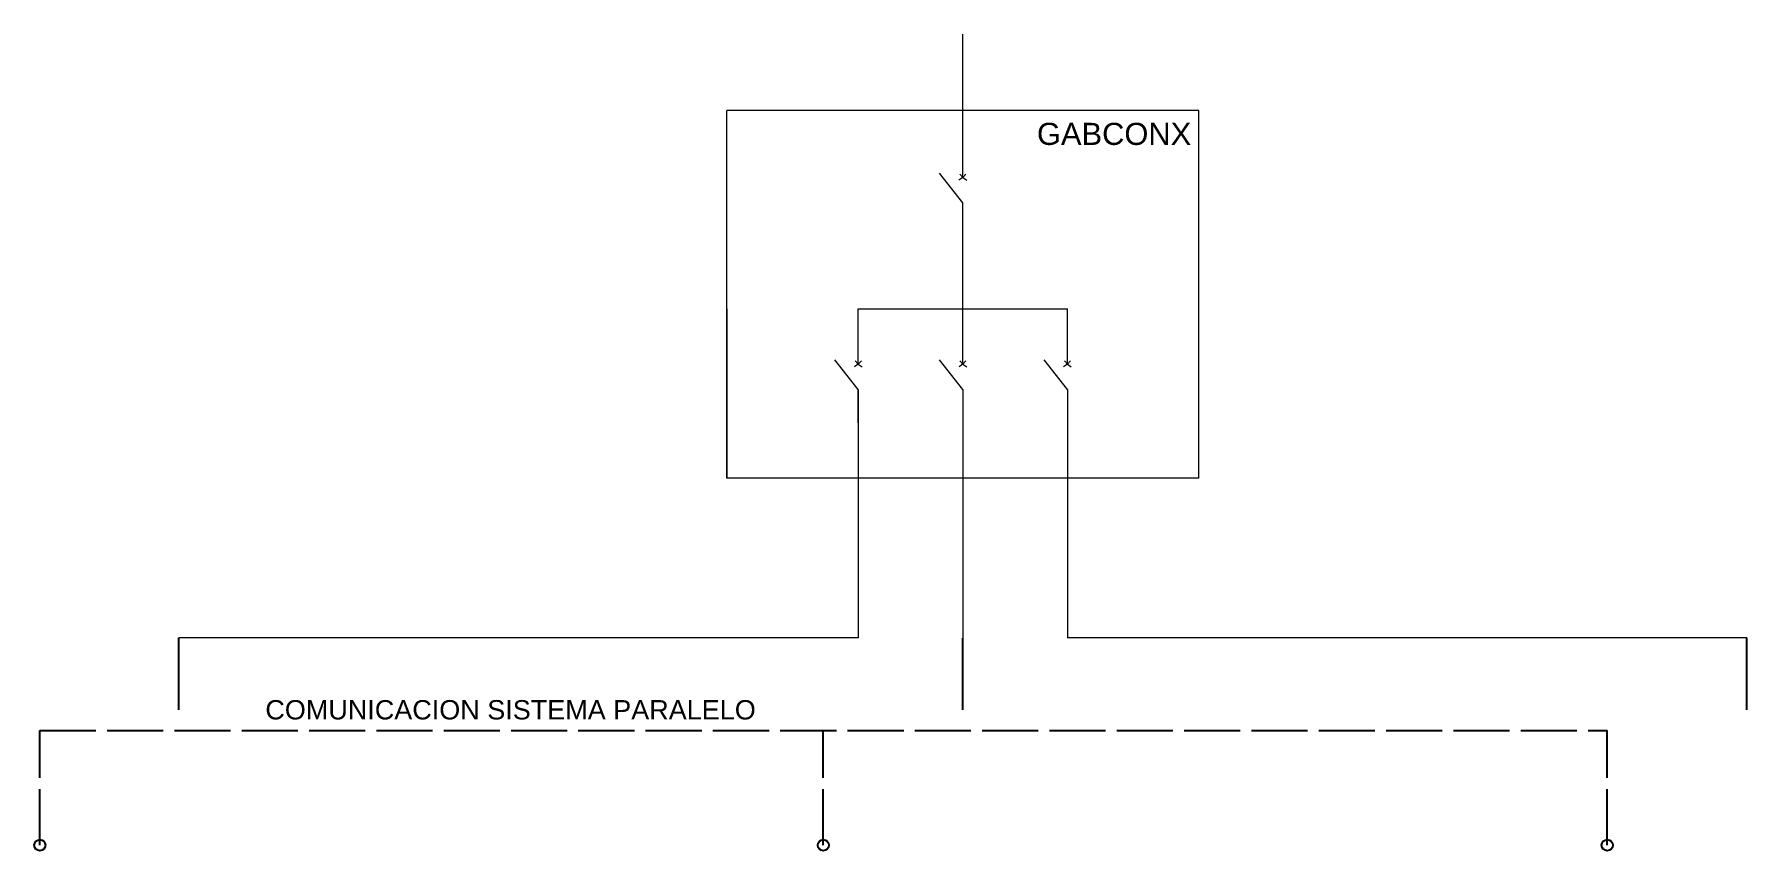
# Model space of a CAD drawing. Header units: millimetres. Extents: x -168 to 142, y -148 to 0.
import ezdxf
from ezdxf.enums import TextEntityAlignment as Align

# ---------------------------------------------------------------- set-up
doc = ezdxf.new("R2010")
doc.units = ezdxf.units.MM
doc.linetypes.add('DASHEDX2', pattern=[3.048, 2.54, -0.508])
doc.styles.get("Standard").update_dxf_attribs({"font": 'arial.ttf'})

msp = doc.modelspace()

# ---------------------------------------------------------------- linework, layer by layer
at = {"color": 7, "lineweight": 18}
for p, q in [((0, -25.95), (0, 0)), ((-42.75, -80.38), (-42.75, -13.82)), ((0, -49.73), (-0.02, -30.51)), ((-42.75, -49.73), (-42.75, -80.38)), ((-18.94, -49.73), (18.94, -49.73)), ((-18.95, -64.31), (-18.95, -109.33)), ((18.95, -64.33), (18.95, -109.33)), ((-18.95, -109.33), (-141.99, -109.33)), ((141.99, -109.33), (18.95, -109.33))]:
    msp.add_line(p, q, dxfattribs=at)
at = {"lineweight": 18}
for p, q in [((42.73, -13.82), (-42.75, -13.82)), ((42.73, -80.38), (42.73, -13.82)), ((-0.02, -30.51), (-4.23, -25.17)), ((0, -25.95), (-0.7, -26.42)), ((0, -25.95), (-0.56, -25.31)), ((0, -25.95), (0.56, -25.31)), ((0, -25.95), (0.7, -26.42)), ((-18.93, -59.74), (-18.94, -49.73)), ((0.01, -59.74), (0, -49.73)), ((18.95, -59.74), (18.94, -49.73)), ((-18.95, -64.31), (-23.16, -58.97)), ((-18.93, -59.74), (-19.63, -60.21)), ((-18.93, -59.74), (-19.49, -59.11)), ((-18.93, -59.74), (-18.38, -59.11)), ((-18.93, -59.74), (-18.23, -60.21)), ((-0.01, -64.31), (-4.22, -58.97)), ((0.01, -59.74), (-0.69, -60.21)), ((0.01, -59.74), (-0.55, -59.11)), ((0.01, -59.74), (0.56, -59.11)), ((0.01, -59.74), (0.71, -60.21)), ((18.93, -64.31), (14.72, -58.97)), ((18.95, -59.74), (18.25, -60.21)), ((18.95, -59.74), (18.39, -59.11)), ((18.95, -59.74), (19.5, -59.11)), ((18.95, -59.74), (19.65, -60.21)), ((-18.95, -70.37), (-18.95, -64.31)), ((42.73, -80.38), (-42.75, -80.38))]:
    msp.add_line(p, q, dxfattribs=at)
at = {"color": 0, "linetype": 'ByBlock', "lineweight": 18, "transparency": 16777216}
msp.add_line((-0.01, -64.31), (0.02, -109.34), dxfattribs=at)
for p, q in [((-141.99, -122.36), (-141.99, -109.33)), ((0.02, -122.37), (0.02, -109.34)), ((141.99, -122.36), (141.99, -109.33))]:
    msp.add_line(p, q)
at = {"linetype": 'DASHEDX2', "ltscale": 4}
for p, q in [((-167.18, -146.85), (-167.18, -126.06)), ((-167.18, -126.06), (116.72, -126.06))]:
    msp.add_line(p, q, dxfattribs=at)
at = {"color": 7, "linetype": 'DASHEDX2', "ltscale": 4}
for p, q in [((-25.27, -146.85), (-25.27, -126.06)), ((116.72, -146.85), (116.72, -126.06))]:
    msp.add_line(p, q, dxfattribs=at)
for centre in [(-167.18, -146.85), (-25.27, -146.85), (116.72, -146.85)]:
    msp.add_circle(centre, 1.01)

# ---------------------------------------------------------------- texts
at = {"color": 0, "lineweight": 18}
msp.add_text('GABCONX', height=4, dxfattribs=at).set_placement((13.43, -20.04))
msp.add_text('COMUNICACION SISTEMA PARALELO', height=3.5).set_placement((-81.92, -124.08), align=Align.CENTER)

doc.saveas('drawing.dxf')
